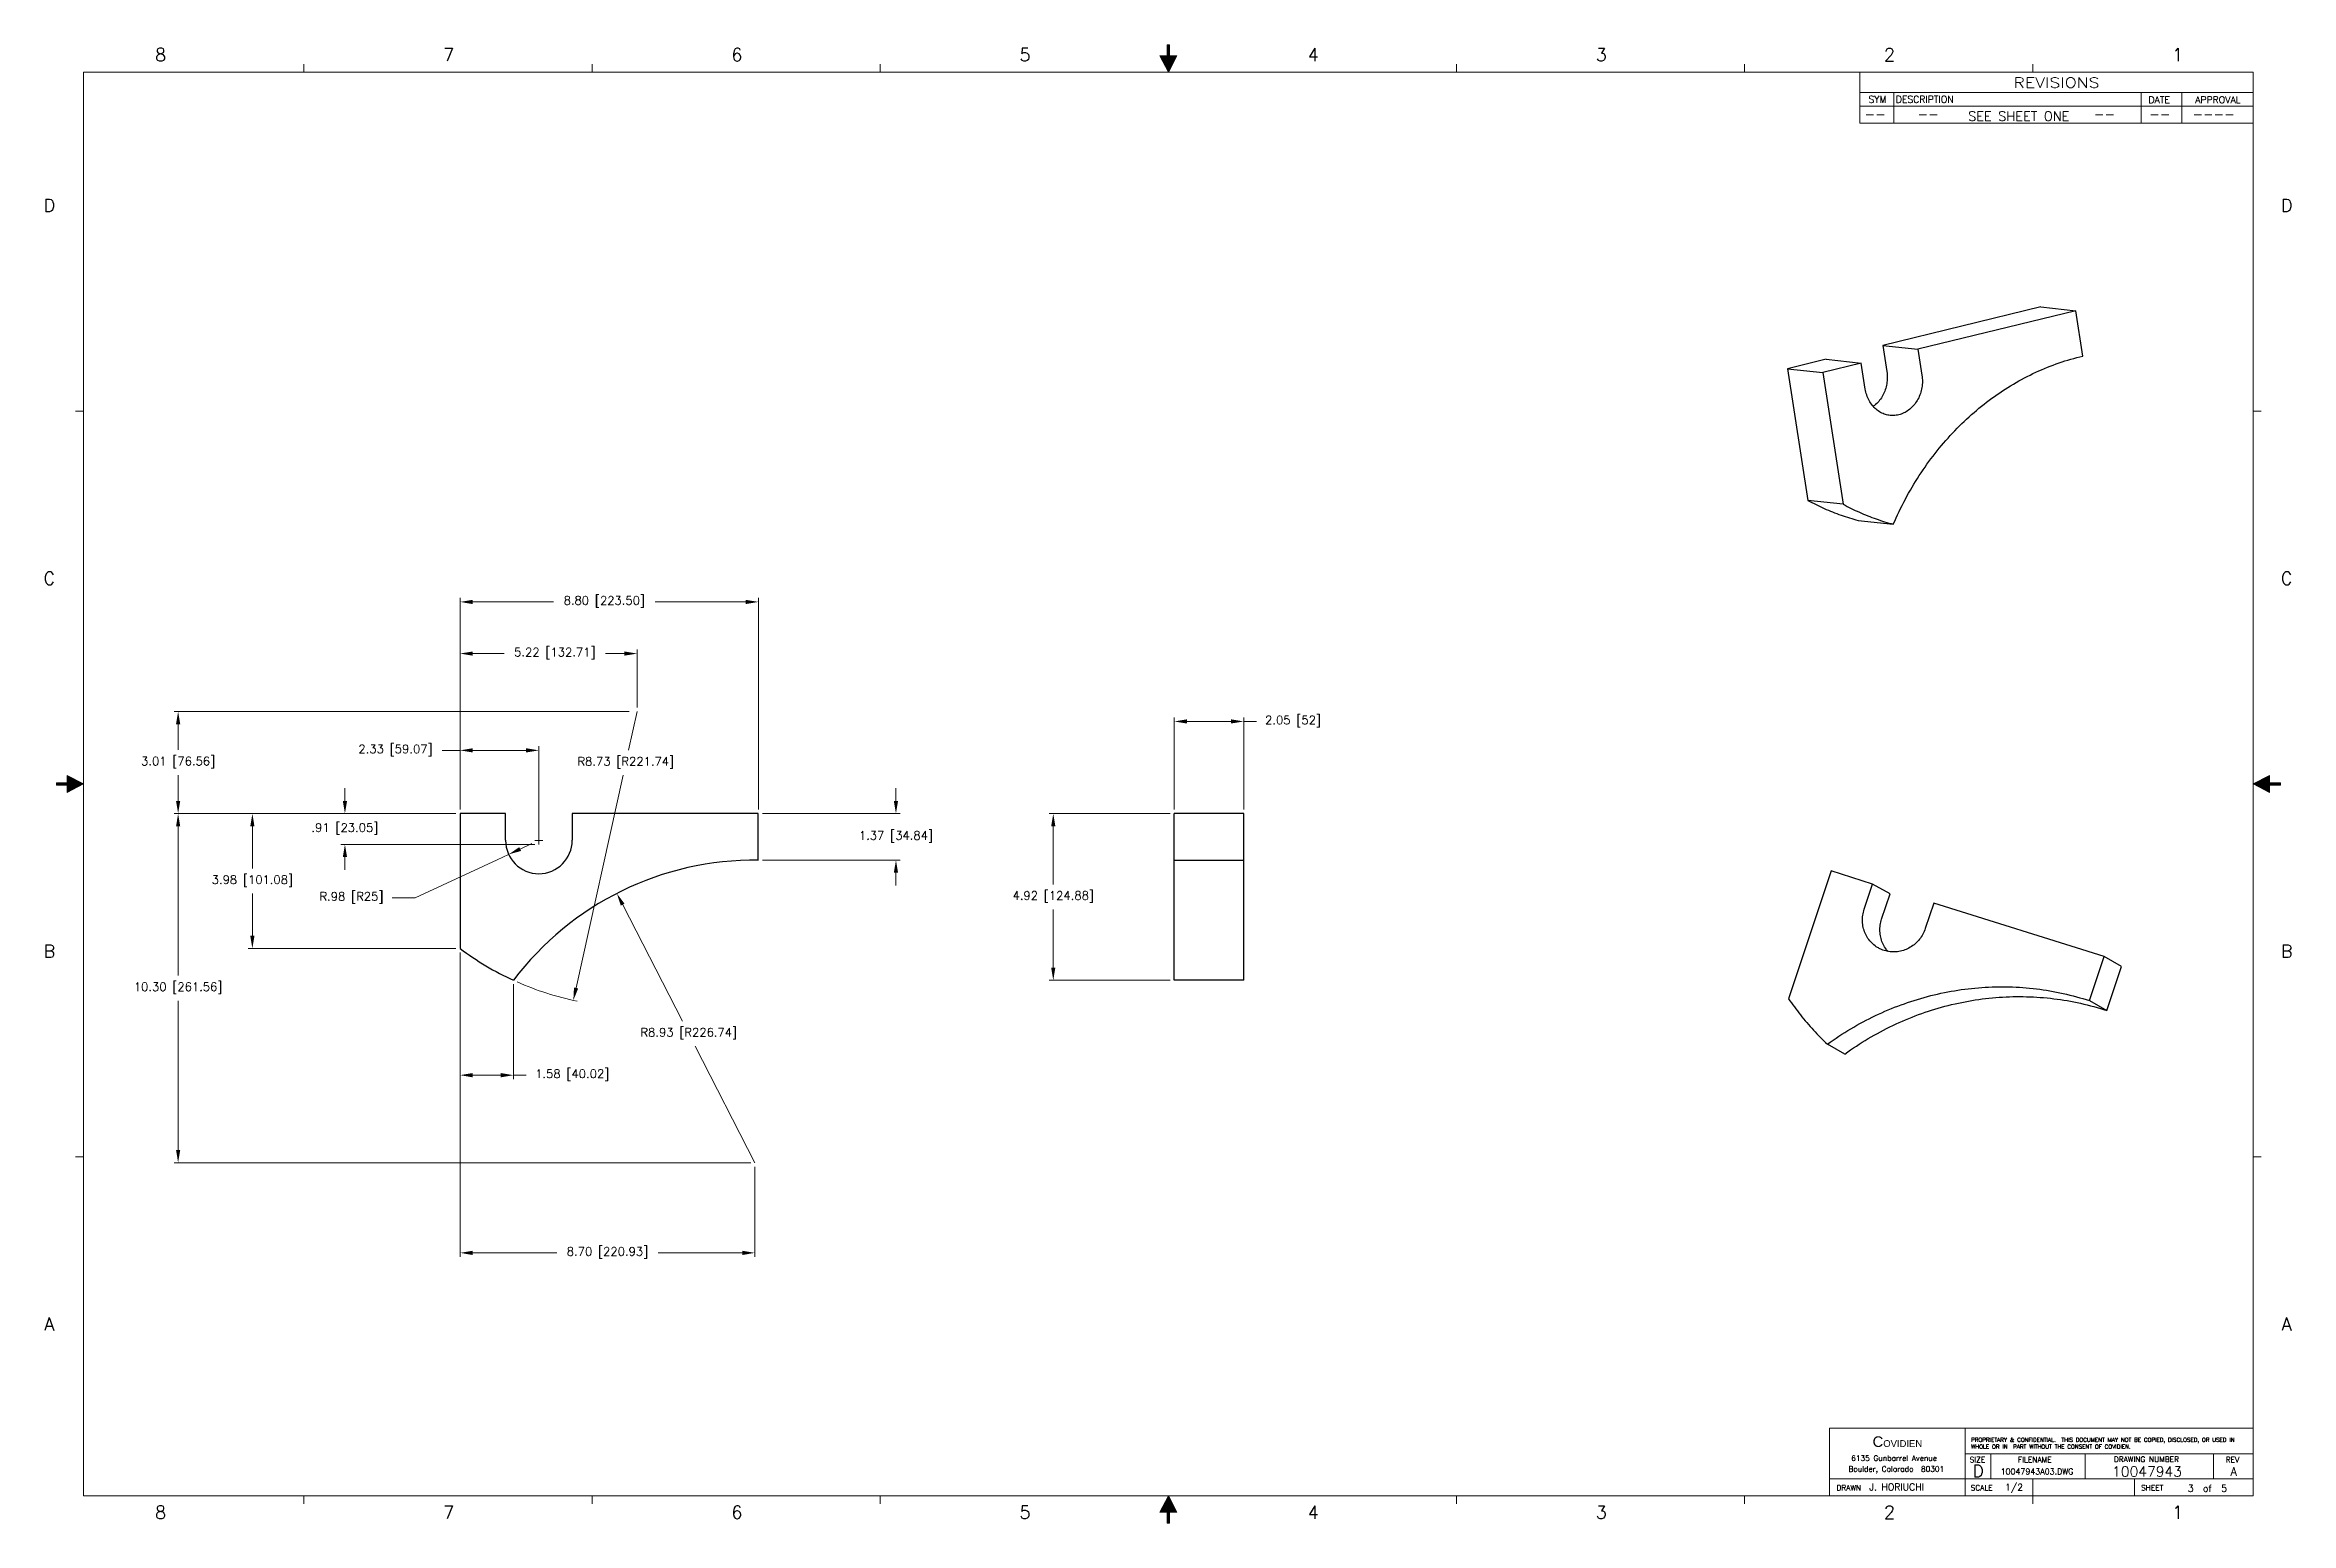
# Model space of a CAD drawing. Header units: inches. Extents: x -0.1 to 33.1, y 0.1 to 21.9.
import ezdxf
from ezdxf.enums import TextEntityAlignment as Align

# ---------------------------------------------------------------- set-up
doc = ezdxf.new("R2010")
doc.units = ezdxf.units.IN
doc.header["$LTSCALE"] = 1.87
doc.header["$MEASUREMENT"] = 0
doc.header["$PDMODE"] = 3
doc.header["$PDSIZE"] = 0.3125
doc.layers.get('0').update_dxf_attribs({"linetype": 'CONTINUOUS'})
doc.layers.get('Defpoints').update_dxf_attribs({"linetype": 'CONTINUOUS'})
for name, color, linetype in [('DIM', 7, 'CONTINUOUS'), ('DRAW', 7, 'CONTINUOUS'), ('OBJECT', 5, 'CONTINUOUS')]:
    doc.layers.add(name, color=color, linetype=linetype)
doc.styles.add('ROMANS', font='ROMANS.shx')
doc.styles.add('SIMPLEX', font='SIMPLEX')
doc.styles.get("Standard").update_dxf_attribs({"font": 'txt', "width": 0.8})
doc.styles.add('TB', font='SAS_____.PFB')
doc.dimstyles.get("Standard").update_dxf_attribs({"dimtxt": 0.15625, "dimasz": 0.1875, "dimexe": 0.18, "dimexo": 0.0625, "dimgap": 0.09, "dimtad": 0, "dimtih": 1, "dimtoh": 1, "dimzin": 4, "dimdsep": 46, "dimtxsty": 'Standard', "dimcen": 0.09, "dimadec": 0, "dimazin": 0, "dimtp": 0.01, "dimtm": 0.01, "dimtfac": 1, "dimtofl": 0, "dimtmove": 0, "dimatfit": 3, "dimfxl": 0, "dimtolj": 1, "dimtzin": 4, "dimarcsym": 0})

# ---------------------------------------------------------------- blocks, each defined once
blk = doc.blocks.new('PG-2')
at = {"layer": 'DIM', "style": 'ROMANS'}
for s, p in [('--', (-5.732, -0.691)), ('--', (-4.949, -0.69)), ('--', (-2.347, -0.69)), ('--', (-1.531, -0.69)), ('----', (-0.895, -0.689))]:
    blk.add_text(s, height=0.14, dxfattribs=at).set_placement(p)
blk.add_text('SEE SHEET ONE', height=0.14, dxfattribs=at).set_placement((-3.457, -0.72), align=Align.CENTER)
blk = doc.blocks.new('ANSI_D2')
at = {"layer": 'DIM', "lineweight": 0}
for p, q in [((26.7, 21.2), (32.5, 21.2)), ((26.7, 21.2), (32.5, 21.2)), ((26.7, 21), (32.5, 21)), ((26.7, 21), (32.5, 21)), ((27.2, 21.2), (27.2, 20.75)), ((27.2, 21.2), (27.2, 20.75)), ((30.85, 21.2), (30.85, 20.75)), ((30.85, 21.2), (30.85, 20.75)), ((31.45, 21.2), (31.45, 20.75)), ((31.45, 21.2), (31.45, 20.75))]:
    blk.add_line(p, q, dxfattribs=at)
at = {"layer": 'DRAW', "color": 5, "lineweight": 0}
for p, q in [((30.024, 1.12), (30.024, 0.75)), ((31.917, 1.12), (31.917, 0.75))]:
    blk.add_line(p, q, dxfattribs=at)
at = {"layer": 'OBJECT', "color": 5, "lineweight": 0}
for p, q in [((16.484, 21.902), (16.484, 21.741)), ((16.484, 21.902), (16.516, 21.902)), ((16.516, 21.902), (16.516, 21.741)), ((3.75, 21.5), (3.75, 21.62)), ((3.75, 21.5), (3.75, 21.62)), ((8, 21.5), (8, 21.62)), ((8, 21.5), (8, 21.62)), ((8, 21.5), (8, 21.62)), ((8, 21.5), (8, 21.62)), ((12.25, 21.5), (12.25, 21.62)), ((12.25, 21.5), (12.25, 21.62)), ((16.5, 21.5), (16.375, 21.741)), ((16.375, 21.741), (16.484, 21.741)), ((16.5, 21.806), (16.5, 21.5)), ((16.5, 21.5), (16.5, 21.806)), ((16.5, 21.5), (16.625, 21.741)), ((16.5, 21.62), (16.5, 21.5)), ((16.5, 21.62), (16.5, 21.5)), ((16.516, 21.741), (16.625, 21.741)), ((20.75, 21.5), (20.75, 21.62)), ((20.75, 21.5), (20.75, 21.62)), ((25, 21.5), (25, 21.62)), ((25, 21.5), (25, 21.62)), ((29.25, 21.5), (29.25, 21.62)), ((29.25, 21.5), (29.25, 21.62)), ((32.5, 21.5), (0.5, 21.5)), ((32.5, 21.5), (0.5, 21.5)), ((0.5, 21.5), (0.5, 0.5)), ((0.5, 21.5), (0.5, 0.5)), ((26.7, 21.5), (26.7, 20.75)), ((26.7, 21.5), (26.7, 20.75)), ((32.5, 0.5), (32.5, 21.5)), ((32.5, 0.5), (32.5, 21.5)), ((26.7, 20.75), (32.5, 20.75)), ((26.7, 20.75), (32.5, 20.75)), ((0.38, 16.5), (0.5, 16.5)), ((0.38, 16.5), (0.5, 16.5)), ((32.5, 16.5), (32.62, 16.5)), ((32.5, 16.5), (32.62, 16.5)), ((0.098, 11.016), (0.259, 11.016)), ((0.098, 11.016), (0.098, 10.984)), ((0.098, 10.984), (0.259, 10.984)), ((0.194, 11), (0.5, 11)), ((0.5, 11), (0.194, 11)), ((0.5, 11), (0.259, 11.125)), ((0.259, 11.125), (0.259, 11.016)), ((0.5, 11), (0.259, 10.875)), ((0.259, 10.984), (0.259, 10.875)), ((0.38, 11), (0.5, 11)), ((32.5, 11), (32.741, 11.125)), ((32.62, 11), (32.5, 11)), ((32.806, 11), (32.5, 11)), ((32.5, 11), (32.806, 11)), ((32.5, 11), (32.741, 10.875)), ((32.741, 11.125), (32.741, 11.016)), ((32.902, 11.016), (32.741, 11.016)), ((32.902, 10.984), (32.741, 10.984)), ((32.741, 10.984), (32.741, 10.875)), ((32.902, 11.016), (32.902, 10.984)), ((0.38, 5.5), (0.5, 5.5)), ((0.38, 5.5), (0.5, 5.5)), ((32.5, 5.5), (32.62, 5.5)), ((32.5, 5.5), (32.62, 5.5)), ((26.25, 1.5), (32.5, 1.5)), ((26.25, 1.5), (26.25, 0.5)), ((28.25, 1.5), (28.25, 0.5)), ((28.25, 1.12), (32.5, 1.12)), ((28.63, 1.12), (28.63, 0.75)), ((26.25, 0.75), (32.5, 0.75)), ((29.25, 0.75), (29.25, 0.5)), ((30.75, 0.75), (30.75, 0.5)), ((0.5, 0.5), (32.5, 0.5)), ((0.5, 0.5), (32.5, 0.5)), ((3.75, 0.38), (3.75, 0.5)), ((3.75, 0.38), (3.75, 0.5)), ((8, 0.38), (8, 0.5)), ((8, 0.38), (8, 0.5)), ((8, 0.38), (8, 0.5)), ((8, 0.38), (8, 0.5)), ((12.25, 0.38), (12.25, 0.5)), ((12.25, 0.38), (12.25, 0.5)), ((16.5, 0.5), (16.375, 0.259)), ((16.5, 0.38), (16.5, 0.5)), ((16.5, 0.194), (16.5, 0.5)), ((16.5, 0.5), (16.5, 0.194)), ((16.5, 0.5), (16.625, 0.259)), ((20.75, 0.38), (20.75, 0.5)), ((20.75, 0.38), (20.75, 0.5)), ((25, 0.38), (25, 0.5)), ((25, 0.38), (25, 0.5)), ((29.25, 0.38), (29.25, 0.5)), ((29.25, 0.38), (29.25, 0.5)), ((16.375, 0.259), (16.484, 0.259)), ((16.484, 0.098), (16.484, 0.259)), ((16.484, 0.098), (16.516, 0.098)), ((16.516, 0.098), (16.516, 0.259)), ((16.516, 0.259), (16.625, 0.259))]:
    blk.add_line(p, q, dxfattribs=at)
for points in [[(16.484, 21.902), (16.516, 21.902), (16.516, 21.741)], [(16.484, 21.902), (16.484, 21.741), (16.516, 21.741)], [(16.375, 21.741), (16.5, 21.5), (16.484, 21.741)], [(16.625, 21.741), (16.5, 21.5), (16.484, 21.741)], [(0.098, 11.016), (0.098, 10.984), (0.259, 10.984)], [(0.098, 11.016), (0.259, 11.016), (0.259, 10.984)], [(0.259, 11.125), (0.5, 11), (0.259, 11.016)], [(0.259, 10.875), (0.5, 11), (0.259, 11.016)], [(32.741, 11.125), (32.5, 11), (32.741, 11.016)], [(32.741, 10.875), (32.5, 11), (32.741, 11.016)], [(32.902, 11.016), (32.902, 10.984), (32.741, 10.984)], [(32.902, 11.016), (32.741, 11.016), (32.741, 10.984)], [(16.375, 0.259), (16.5, 0.5), (16.484, 0.259)], [(16.625, 0.259), (16.5, 0.5), (16.484, 0.259)], [(16.484, 0.098), (16.516, 0.098), (16.516, 0.259)], [(16.484, 0.098), (16.484, 0.259), (16.516, 0.259)]]:
    blk.add_solid(points, dxfattribs=at)
at = {"layer": 'OBJECT', "lineweight": 0}
blk.add_blockref('PG-2', (32.5, 21.5), dxfattribs=at)
at = {"layer": 'DIM', "lineweight": 0, "style": 'SIMPLEX', "width": 1.25}
blk.add_text('REVISIONS', height=0.15, dxfattribs=at).set_placement((29.6, 21.271), align=Align.CENTER)
blk.add_text('REVISIONS', height=0.15, dxfattribs=at).set_placement((29.6, 21.271), align=Align.CENTER)
at = {"layer": 'DIM', "lineweight": 0, "style": 'ROMANS'}
for s, height, p in [('SYM  DESCRIPTION ', 0.1, (26.826, 21.049)), ('DATE', 0.1, (30.956, 21.043)), ('APPROVAL', 0.1, (31.646, 21.043)), ('6135 Gunbarrel Avenue', 0.08, (26.571, 1.015)), ('Boulder, Colorado  80301', 0.08, (26.531, 0.856))]:
    blk.add_text(s, height=height, dxfattribs=at).set_placement(p)
at = {"layer": 'DIM', "color": 7, "lineweight": 0, "style": 'SIMPLEX'}
for s, p in [('SIZE', (28.319, 0.993)), ('FILENAME', (29.031, 0.993)), ('REV', (32.096, 0.993)), ('DRAWN', (26.354, 0.579)), ('SCALE', (28.334, 0.579)), ('SHEET', (30.847, 0.579))]:
    blk.add_text(s, height=0.08, dxfattribs=at).set_placement(p)
blk.add_text('DRAWING NUMBER', height=0.08, dxfattribs=at).set_placement((30.926, 0.999), align=Align.CENTER)
at = {"layer": 'DIM', "lineweight": 0, "insert": (26.887, 1.377), "char_height": 0.156, "width": 0.743, "attachment_point": 1, "style": 'TB'}
blk.add_mtext('C\\H0.1;OVIDIEN', dxfattribs=at)
at = {"layer": 'DIM', "color": 1, "lineweight": 0, "insert": (28.34, 1.356), "char_height": 0.06, "width": 4.22832, "attachment_point": 1, "style": 'SIMPLEX'}
blk.add_mtext('PROPRIETARY & CONFIDENTIAL.  THIS DOCUMENT MAY NOT BE COPIED, DISCLOSED, OR USED IN WHOLE OR IN  PART WITHOUT THE CONSENT OF COVIDIEN.', dxfattribs=at)
at = {"layer": 'DIM', "lineweight": 0, "style": 'ROMANS'}
blk.add_attdef('DRAWN_BY', (26.838, 0.58), '', height=0.1, dxfattribs=at)
for tag, height, p in [('SCALE', 0.1, (28.973, 0.619)), ('FILE_REF', 0.0852, (29.312, 0.859)), ('DWG-NO', 0.15, (30.935, 0.858)), ('SHT_NO', 0.1, (31.825, 0.611)), ('REV', 0.125, (32.214, 0.858))]:
    blk.add_attdef(tag, text='', height=height, dxfattribs=at).set_placement(p, align=Align.MIDDLE)
at = {"layer": 'OBJECT', "color": 5, "lineweight": 0, "style": 'SIMPLEX'}
for s, height, p in [('8', 0.19, (1.636, 21.662)), ('8', 0.19, (1.636, 21.662)), ('7', 0.19, (5.886, 21.662)), ('7', 0.19, (5.886, 21.662)), ('6', 0.19, (10.136, 21.662)), ('6', 0.19, (10.136, 21.662)), ('5', 0.19, (14.386, 21.662)), ('5', 0.19, (14.386, 21.662)), ('4', 0.19, (18.636, 21.662)), ('4', 0.19, (18.636, 21.662)), ('3', 0.19, (22.886, 21.662)), ('3', 0.19, (22.886, 21.662)), ('2', 0.19, (27.136, 21.662)), ('2', 0.19, (27.136, 21.662)), ('1', 0.19, (31.386, 21.662)), ('1', 0.19, (31.386, 21.662)), ('D', 0.19, (-0.006, 19.439)), ('D', 0.19, (-0.006, 19.439)), ('D', 0.19, (32.994, 19.439)), ('D', 0.19, (32.994, 19.439)), ('C', 0.19, (-0.006, 13.939)), ('C', 0.19, (-0.006, 13.939)), ('C', 0.19, (32.994, 13.939)), ('C', 0.19, (32.994, 13.939)), ('B', 0.19, (-0.006, 8.439)), ('B', 0.19, (-0.006, 8.439)), ('B', 0.19, (32.994, 8.439)), ('B', 0.19, (32.994, 8.439)), ('A', 0.19, (-0.006, 2.939)), ('A', 0.19, (-0.006, 2.939)), ('A', 0.19, (32.994, 2.939)), ('A', 0.19, (32.994, 2.939)), ('D', 0.18, (28.444, 0.775)), ('8', 0.19, (1.636, 0.162)), ('8', 0.19, (1.636, 0.162)), ('7', 0.19, (5.886, 0.162)), ('7', 0.19, (5.886, 0.162)), ('6', 0.19, (10.136, 0.162)), ('6', 0.19, (10.136, 0.162)), ('5', 0.19, (14.386, 0.162)), ('5', 0.19, (14.386, 0.162)), ('4', 0.19, (18.636, 0.162)), ('4', 0.19, (18.636, 0.162)), ('3', 0.19, (22.886, 0.162)), ('3', 0.19, (22.886, 0.162)), ('2', 0.19, (27.136, 0.162)), ('2', 0.19, (27.136, 0.162)), ('1', 0.19, (31.386, 0.162)), ('1', 0.19, (31.386, 0.162))]:
    blk.add_text(s, height=height, dxfattribs=at).set_placement(p, align=Align.CENTER)
blk = doc.blocks.new('*D2')
at = {"layer": 'Defpoints', "color": 0, "lineweight": 0}
for p in [(10.452, 13.686), (6.052, 10.563), (10.452, 10.563)]:
    blk.add_point(p, dxfattribs=at)
at = {"layer": 'DIM', "color": 0, "lineweight": 0}
for p, q in [((6.052, 10.623), (6.052, 13.746)), ((6.24, 13.686), (7.432, 13.686)), ((10.264, 13.686), (8.928, 13.686)), ((10.452, 10.623), (10.452, 13.746))]:
    blk.add_line(p, q, dxfattribs=at)
for points in [[(6.24, 13.717), (6.24, 13.654), (6.052, 13.686)], [(10.264, 13.717), (10.264, 13.654), (10.452, 13.686)]]:
    blk.add_solid(points, dxfattribs=at)
at = {"layer": 'DIM', "color": 0, "lineweight": 0, "insert": (8.18, 13.686), "char_height": 0.125, "attachment_point": 5, "style": 'ROMANS'}
blk.add_mtext('\\A1;8.80 [223.50]', dxfattribs=at)
blk = doc.blocks.new('*D3')
at = {"layer": 'Defpoints', "color": 0, "lineweight": 0}
for p in [(6.769, 9.962), (7.215, 10.169)]:
    blk.add_point(p, dxfattribs=at)
at = {"layer": 'DIM', "color": 0, "lineweight": 0}
for p, q in [((6.769, 9.962), (6.599, 9.883)), ((6.939, 10.041), (7.109, 10.12)), ((7.155, 10.169), (7.275, 10.169)), ((7.215, 10.109), (7.215, 10.229)), ((5.389, 9.321), (6.599, 9.883)), ((5.053, 9.321), (5.389, 9.321))]:
    blk.add_line(p, q, dxfattribs=at)
blk.add_solid([(6.926, 10.069), (6.952, 10.012), (6.769, 9.962)], dxfattribs=at)
at = {"layer": 'DIM', "color": 0, "lineweight": 0, "insert": (4.451, 9.321), "char_height": 0.125, "attachment_point": 5, "style": 'ROMANS'}
blk.add_mtext('\\A1;R.98 [R25]', dxfattribs=at)
blk = doc.blocks.new('*D4')
at = {"layer": 'Defpoints', "color": 0, "lineweight": 0}
for p in [(8.365, 9.386), (10.401, 5.414)]:
    blk.add_point(p, dxfattribs=at)
at = {"layer": 'DIM', "color": 0, "lineweight": 0}
for p, q in [((8.451, 9.219), (9.331, 7.502)), ((10.401, 5.414), (9.521, 7.131))]:
    blk.add_line(p, q, dxfattribs=at)
blk.add_solid([(8.479, 9.233), (8.423, 9.205), (8.365, 9.386)], dxfattribs=at)
at = {"layer": 'DIM', "color": 0, "lineweight": 0, "insert": (9.426, 7.317), "char_height": 0.125, "attachment_point": 5, "style": 'ROMANS'}
blk.add_mtext('\\A1;R8.93 [R226.74]', dxfattribs=at)
blk = doc.blocks.new('*D5')
at = {"layer": 'Defpoints', "color": 0, "lineweight": 0}
for p in [(8.665, 12.07), (7.723, 7.808)]:
    blk.add_point(p, dxfattribs=at)
at = {"layer": 'DIM', "color": 0, "lineweight": 0}
for p, q in [((8.665, 12.07), (8.538, 11.498)), ((7.763, 7.991), (8.457, 11.128))]:
    blk.add_line(p, q, dxfattribs=at)
blk.add_arc((8.665, 12.07), 4.365, 246.0784, 258.3291, dxfattribs=at)
blk.add_solid([(7.733, 7.998), (7.794, 7.984), (7.723, 7.808)], dxfattribs=at)
at = {"layer": 'DIM', "color": 0, "lineweight": 0, "insert": (8.497, 11.313), "char_height": 0.125, "attachment_point": 5, "style": 'ROMANS'}
blk.add_mtext('\\A1;R8.73 [R221.74]', dxfattribs=at)
blk = doc.blocks.new('*D6')
at = {"layer": 'Defpoints', "color": 0, "lineweight": 0}
for p in [(10.452, 10.563), (10.452, 9.877), (12.482, 9.877)]:
    blk.add_point(p, dxfattribs=at)
at = {"layer": 'DIM', "color": 0, "lineweight": 0}
for p, q in [((12.482, 10.75), (12.482, 10.938)), ((10.512, 10.563), (12.542, 10.563)), ((10.512, 9.877), (12.542, 9.877)), ((12.482, 9.69), (12.482, 9.502))]:
    blk.add_line(p, q, dxfattribs=at)
for points in [[(12.45, 10.75), (12.513, 10.75), (12.482, 10.563)], [(12.45, 9.69), (12.513, 9.69), (12.482, 9.877)]]:
    blk.add_solid(points, dxfattribs=at)
at = {"layer": 'DIM', "color": 0, "lineweight": 0, "insert": (12.482, 10.22), "char_height": 0.125, "attachment_point": 5, "style": 'ROMANS'}
blk.add_mtext('\\A1;1.37 [34.84]', dxfattribs=at)
blk = doc.blocks.new('*D7')
at = {"layer": 'Defpoints', "color": 0, "lineweight": 0}
for p in [(6.052, 10.563), (1.894, 5.414), (10.401, 5.414)]:
    blk.add_point(p, dxfattribs=at)
at = {"layer": 'DIM', "color": 0, "lineweight": 0}
for p, q in [((5.992, 10.563), (1.834, 10.563)), ((1.894, 10.375), (1.894, 8.174)), ((1.894, 5.602), (1.894, 7.803)), ((10.341, 5.414), (1.834, 5.414))]:
    blk.add_line(p, q, dxfattribs=at)
for points in [[(1.863, 10.375), (1.925, 10.375), (1.894, 10.563)], [(1.863, 5.602), (1.925, 5.602), (1.894, 5.414)]]:
    blk.add_solid(points, dxfattribs=at)
at = {"layer": 'DIM', "color": 0, "lineweight": 0, "insert": (1.894, 7.988), "char_height": 0.125, "attachment_point": 5, "style": 'ROMANS'}
blk.add_mtext('\\A1;10.30 [261.56]', dxfattribs=at)
blk = doc.blocks.new('*D8')
at = {"layer": 'Defpoints', "color": 0, "lineweight": 0}
for p in [(6.052, 10.563), (4.354, 10.109), (7.215, 10.109)]:
    blk.add_point(p, dxfattribs=at)
at = {"layer": 'DIM', "color": 0, "lineweight": 0}
for p, q in [((4.354, 10.75), (4.354, 10.938)), ((5.992, 10.563), (4.294, 10.563)), ((7.155, 10.109), (4.294, 10.109)), ((4.354, 9.922), (4.354, 9.734))]:
    blk.add_line(p, q, dxfattribs=at)
for points in [[(4.323, 10.75), (4.386, 10.75), (4.354, 10.563)], [(4.323, 9.922), (4.386, 9.922), (4.354, 10.109)]]:
    blk.add_solid(points, dxfattribs=at)
at = {"layer": 'DIM', "color": 0, "lineweight": 0, "insert": (4.354, 10.336), "char_height": 0.125, "attachment_point": 5, "style": 'ROMANS'}
blk.add_mtext('\\A1;.91 [23.05]', dxfattribs=at)
blk = doc.blocks.new('*D9')
at = {"layer": 'Defpoints', "color": 0, "lineweight": 0}
for p in [(1.894, 12.07), (8.605, 12.07), (6.052, 10.563)]:
    blk.add_point(p, dxfattribs=at)
at = {"layer": 'DIM', "color": 0, "lineweight": 0}
for p, q in [((8.545, 12.07), (1.834, 12.07)), ((1.894, 11.882), (1.894, 11.502)), ((1.894, 10.75), (1.894, 11.131)), ((5.992, 10.563), (1.834, 10.563))]:
    blk.add_line(p, q, dxfattribs=at)
for points in [[(1.863, 11.882), (1.925, 11.882), (1.894, 12.07)], [(1.863, 10.75), (1.925, 10.75), (1.894, 10.563)]]:
    blk.add_solid(points, dxfattribs=at)
at = {"layer": 'DIM', "color": 0, "lineweight": 0, "insert": (1.894, 11.316), "char_height": 0.125, "attachment_point": 5, "style": 'ROMANS'}
blk.add_mtext('\\A1;3.01 [76.56]', dxfattribs=at)
blk = doc.blocks.new('*D10')
at = {"layer": 'Defpoints', "color": 0, "lineweight": 0}
for p in [(7.215, 11.496), (6.052, 10.563), (7.215, 10.169)]:
    blk.add_point(p, dxfattribs=at)
at = {"layer": 'DIM', "color": 0, "lineweight": 0}
for p, q in [((6.052, 11.496), (5.789, 11.496)), ((6.052, 10.623), (6.052, 11.556)), ((7.027, 11.496), (6.24, 11.496)), ((7.215, 10.229), (7.215, 11.556))]:
    blk.add_line(p, q, dxfattribs=at)
for points in [[(6.24, 11.527), (6.24, 11.465), (6.052, 11.496)], [(7.027, 11.527), (7.027, 11.465), (7.215, 11.496)]]:
    blk.add_solid(points, dxfattribs=at)
at = {"layer": 'DIM', "color": 0, "lineweight": 0, "insert": (5.1, 11.496), "char_height": 0.125, "attachment_point": 5, "style": 'ROMANS'}
blk.add_mtext('\\A1;2.33 [59.07]', dxfattribs=at)
blk = doc.blocks.new('*D11')
at = {"layer": 'Defpoints', "color": 0, "lineweight": 0}
for p in [(8.665, 12.924), (8.665, 12.07), (6.052, 10.563)]:
    blk.add_point(p, dxfattribs=at)
at = {"layer": 'DIM', "color": 0, "lineweight": 0}
for p, q in [((6.052, 10.623), (6.052, 12.984)), ((6.24, 12.924), (6.702, 12.924)), ((8.477, 12.924), (8.197, 12.924)), ((8.665, 12.13), (8.665, 12.984))]:
    blk.add_line(p, q, dxfattribs=at)
for points in [[(6.24, 12.955), (6.24, 12.893), (6.052, 12.924)], [(8.477, 12.955), (8.477, 12.893), (8.665, 12.924)]]:
    blk.add_solid(points, dxfattribs=at)
at = {"layer": 'DIM', "color": 0, "lineweight": 0, "insert": (7.45, 12.924), "char_height": 0.125, "attachment_point": 5, "style": 'ROMANS'}
blk.add_mtext('\\A1;5.22 [132.71]', dxfattribs=at)
blk = doc.blocks.new('*D12')
at = {"layer": 'Defpoints', "color": 0, "lineweight": 0}
for p in [(6.052, 10.563), (2.989, 8.573), (6.052, 8.573)]:
    blk.add_point(p, dxfattribs=at)
at = {"layer": 'DIM', "color": 0, "lineweight": 0}
for p, q in [((5.992, 10.563), (2.929, 10.563)), ((2.989, 10.375), (2.989, 9.753)), ((2.989, 8.761), (2.989, 9.383)), ((5.992, 8.573), (2.929, 8.573))]:
    blk.add_line(p, q, dxfattribs=at)
for points in [[(2.958, 10.375), (3.02, 10.375), (2.989, 10.563)], [(2.958, 8.761), (3.02, 8.761), (2.989, 8.573)]]:
    blk.add_solid(points, dxfattribs=at)
at = {"layer": 'DIM', "color": 0, "lineweight": 0, "insert": (2.989, 9.568), "char_height": 0.125, "attachment_point": 5, "style": 'ROMANS'}
blk.add_mtext('\\A1;3.98 [101.08]', dxfattribs=at)
blk = doc.blocks.new('*D13')
at = {"layer": 'Defpoints', "color": 0, "lineweight": 0}
for p in [(6.052, 8.573), (6.84, 8.105), (6.84, 6.705)]:
    blk.add_point(p, dxfattribs=at)
at = {"layer": 'DIM', "color": 0, "lineweight": 0}
for p, q in [((6.052, 8.513), (6.052, 6.645)), ((6.84, 8.045), (6.84, 6.645)), ((6.24, 6.705), (6.653, 6.705)), ((6.84, 6.705), (7.028, 6.705))]:
    blk.add_line(p, q, dxfattribs=at)
for points in [[(6.24, 6.736), (6.24, 6.673), (6.052, 6.705)], [(6.653, 6.736), (6.653, 6.673), (6.84, 6.705)]]:
    blk.add_solid(points, dxfattribs=at)
at = {"layer": 'DIM', "color": 0, "lineweight": 0, "insert": (7.707, 6.705), "char_height": 0.125, "attachment_point": 5, "style": 'ROMANS'}
blk.add_mtext('\\A1;1.58 [40.02]', dxfattribs=at)
blk = doc.blocks.new('*D14')
at = {"layer": 'Defpoints', "color": 0, "lineweight": 0}
for p in [(16.587, 10.563), (14.802, 8.105), (16.587, 8.105)]:
    blk.add_point(p, dxfattribs=at)
at = {"layer": 'DIM', "color": 0, "lineweight": 0}
for p, q in [((16.527, 10.563), (14.742, 10.563)), ((14.802, 10.375), (14.802, 9.519)), ((14.802, 8.292), (14.802, 9.148)), ((16.527, 8.105), (14.742, 8.105))]:
    blk.add_line(p, q, dxfattribs=at)
for points in [[(14.771, 10.375), (14.833, 10.375), (14.802, 10.563)], [(14.771, 8.292), (14.833, 8.292), (14.802, 8.105)]]:
    blk.add_solid(points, dxfattribs=at)
at = {"layer": 'DIM', "color": 0, "lineweight": 0, "insert": (14.802, 9.334), "char_height": 0.125, "attachment_point": 5, "style": 'ROMANS'}
blk.add_mtext('\\A1;4.92 [124.88]', dxfattribs=at)
blk = doc.blocks.new('*D15')
at = {"layer": 'Defpoints', "color": 0, "lineweight": 0}
for p in [(17.611, 11.923), (16.587, 10.563), (17.611, 10.563)]:
    blk.add_point(p, dxfattribs=at)
at = {"layer": 'DIM', "color": 0, "lineweight": 0}
for p, q in [((16.587, 10.623), (16.587, 11.983)), ((17.611, 10.623), (17.611, 11.983)), ((16.775, 11.923), (17.423, 11.923)), ((17.611, 11.923), (17.798, 11.923))]:
    blk.add_line(p, q, dxfattribs=at)
for points in [[(16.775, 11.954), (16.775, 11.892), (16.587, 11.923)], [(17.423, 11.954), (17.423, 11.892), (17.611, 11.923)]]:
    blk.add_solid(points, dxfattribs=at)
at = {"layer": 'DIM', "color": 0, "lineweight": 0, "insert": (18.338, 11.923), "char_height": 0.125, "attachment_point": 5, "style": 'ROMANS'}
blk.add_mtext('\\A1;2.05 [52]', dxfattribs=at)
blk = doc.blocks.new('*D16')
at = {"layer": 'Defpoints', "color": 0, "lineweight": 0}
for p in [(6.052, 8.573), (10.401, 5.414), (10.401, 4.084)]:
    blk.add_point(p, dxfattribs=at)
at = {"layer": 'DIM', "color": 0, "lineweight": 0}
for p, q in [((6.052, 8.513), (6.052, 4.024)), ((10.401, 5.354), (10.401, 4.024)), ((6.24, 4.084), (7.479, 4.084)), ((10.214, 4.084), (8.975, 4.084))]:
    blk.add_line(p, q, dxfattribs=at)
for points in [[(6.24, 4.115), (6.24, 4.052), (6.052, 4.084)], [(10.214, 4.115), (10.214, 4.052), (10.401, 4.084)]]:
    blk.add_solid(points, dxfattribs=at)
at = {"layer": 'DIM', "color": 0, "lineweight": 0, "insert": (8.227, 4.084), "char_height": 0.125, "attachment_point": 5, "style": 'ROMANS'}
blk.add_mtext('\\A1;8.70 [220.93]', dxfattribs=at)

msp = doc.modelspace()

# ---------------------------------------------------------------- linework, layer by layer
at = {"layer": 'DRAW', "linetype": 'Continuous'}
for p, q in [((29.3673, 18.038), (27.0372, 17.4694)), ((29.8856, 17.9818), (27.5555, 17.4131)), ((29.3673, 18.038), (29.8856, 17.9818)), ((29.9895, 17.312), (29.8856, 17.9818)), ((26.2017, 17.2655), (25.6324, 17.1265)), ((26.2017, 17.2655), (26.72, 17.2092)), ((27.0372, 17.4694), (27.0969, 17.0848)), ((27.0372, 17.4694), (27.5555, 17.4131)), ((27.5555, 17.4131), (27.6152, 17.0286)), ((25.6324, 17.1265), (25.934, 15.183)), ((25.6324, 17.1265), (26.1507, 17.0703)), ((26.72, 17.2092), (26.1507, 17.0703)), ((26.1507, 17.0703), (26.4523, 15.1268)), ((26.7797, 16.8247), (26.72, 17.2092)), ((26.4523, 15.1268), (25.934, 15.183)), ((26.6738, 14.8887), (27.1921, 14.8324)), ((6.0522, 10.5628), (6.0522, 8.5731)), ((6.7229, 10.5628), (6.0522, 10.5628)), ((6.7229, 10.1691), (6.7229, 10.5628)), ((7.7071, 10.5628), (7.7071, 10.1691)), ((10.4518, 10.5628), (7.7071, 10.5628)), ((10.4518, 9.8771), (10.4518, 10.5628)), ((16.5874, 8.1046), (16.5874, 10.5628)), ((17.611, 10.5628), (16.5874, 10.5628)), ((17.611, 8.1046), (17.611, 10.5628)), ((16.5874, 9.8771), (17.611, 9.8771)), ((26.2736, 9.7169), (25.6473, 7.8317)), ((26.8875, 9.5243), (26.2736, 9.7169)), ((26.7636, 9.1513), (26.8875, 9.5243)), ((27.1444, 9.3799), (26.8875, 9.5243)), ((27.0205, 9.0069), (27.1444, 9.3799)), ((27.7885, 9.2417), (27.6645, 8.8687)), ((30.3009, 8.4537), (27.7885, 9.2417)), ((30.0851, 7.804), (30.3009, 8.4537)), ((30.5578, 8.3092), (30.3009, 8.4537)), ((30.342, 7.6595), (30.5578, 8.3092)), ((17.611, 8.1046), (16.5874, 8.1046)), ((30.0851, 7.804), (30.342, 7.6595)), ((26.4779, 7.0172), (26.221, 7.1616))]:
    msp.add_line(p, q, dxfattribs=at)
for centre, radius, start, end in [((7.215, 10.1691), 0.4921, 180, 360), ((10.4013, 5.414), 4.4634, 89.351, 142.92795), ((8.6647, 12.0699), 4.3649, 233.23707, 245.29085)]:
    msp.add_arc(centre, radius, start, end, dxfattribs=at)
for points, start_tangent, end_tangent in [([(27.1921, 14.8324), (27.37, 15.201), (27.5763, 15.5499), (27.8092, 15.8759), (28.0667, 16.1764), (28.3465, 16.4485), (28.6462, 16.6901), (28.9632, 16.8989), (29.2947, 17.0731), (29.6378, 17.2112), (29.9895, 17.312)], (0.3967201, 0.9179396), (0.9744371, 0.2246606)), ([(27.0969, 17.0848), (27.1035, 16.9948), (27.0957, 16.9043), (27.0736, 16.8165), (27.0381, 16.7344), (26.9904, 16.6607), (26.9321, 16.598), (26.8975, 16.5699)], (0.1533591, -0.9881705), (-0.8069206, -0.5906599)), ([(27.6152, 17.0286), (27.6218, 16.9386), (27.6139, 16.848), (27.5919, 16.7602), (27.5564, 16.6781), (27.5087, 16.6044), (27.4504, 16.5418), (27.3835, 16.4922), (27.3102, 16.4574), (27.2331, 16.4386), (27.1548, 16.4364), (27.1444, 16.4374)], (0.1533591, -0.9881705), (-0.9941624, 0.1078939)), ([(27.1444, 16.4374), (27.0779, 16.4509), (27.0051, 16.4816), (26.9389, 16.5275), (26.8815, 16.587), (26.8348, 16.658), (26.8004, 16.7382), (26.7797, 16.8247)], (-0.9941624, 0.1078939), (-0.1533591, 0.9881705)), ([(25.934, 15.183), (26.1739, 15.0647), (26.421, 14.9664), (26.6738, 14.8887)], (0.8787677, -0.4772497), (0.966942, -0.2549966)), ([(26.4523, 15.1268), (26.6922, 15.0085), (26.9393, 14.9102), (27.1921, 14.8324)], (0.8787677, -0.4772497), (0.966942, -0.2549966)), ([(26.9728, 8.581), (26.9417, 8.6003), (26.8745, 8.6557), (26.8189, 8.7232), (26.7767, 8.8004), (26.7495, 8.8848), (26.738, 8.9735), (26.7428, 9.0634), (26.7636, 9.1513)], (-0.871678, 0.4900791), (0.3152951, 0.9489937)), ([(27.1137, 8.53), (27.0758, 8.5787), (27.0336, 8.656), (27.0064, 8.7404), (26.9949, 8.829), (26.9997, 8.9189), (27.0205, 9.0069)], (-0.66568, 0.7462373), (0.3152951, 0.9489937)), ([(27.6645, 8.8687), (27.6284, 8.7855), (27.5781, 8.7098), (27.5155, 8.6444), (27.4426, 8.5915), (27.3618, 8.5528), (27.2761, 8.5296), (27.1883, 8.5229), (27.1013, 8.5327), (27.0182, 8.5588), (26.9728, 8.581)], (-0.3152951, -0.9489937), (-0.871678, 0.4900791)), ([(26.221, 7.1616), (26.5662, 7.389), (26.9294, 7.5831), (27.3076, 7.7423), (27.6973, 7.8652), (28.0952, 7.9508), (28.4979, 7.9983), (28.9017, 8.0073), (29.3031, 7.9776), (29.6988, 7.9097), (30.0851, 7.804)], (0.8092675, 0.5874404), (0.9505699, -0.3105106)), ([(25.6473, 7.8317), (25.8225, 7.5942), (26.0142, 7.3704), (26.221, 7.1616)], (0.5643796, -0.8255154), (0.7292066, -0.6842936)), ([(26.4779, 7.0172), (26.8231, 7.2445), (27.1863, 7.4386), (27.5645, 7.5979), (27.9542, 7.7208), (28.3521, 7.8064), (28.7548, 7.8539), (29.1586, 7.8628), (29.5601, 7.8332), (29.9557, 7.7652), (30.342, 7.6595)], (0.8092675, 0.5874404), (0.9505699, -0.3105106))]:
    msp.add_spline(points, degree=3, dxfattribs=dict(at, start_tangent=start_tangent, end_tangent=end_tangent))

# ---------------------------------------------------------------- block references
at = {"lineweight": 0}
msp.add_blockref('ANSI_D2', (0, 0), dxfattribs=at).add_auto_attribs({'DRAWN_BY': 'J. HORIUCHI', 'SCALE': '1/2', 'SHT_NO': '3  of  5', 'FILE_REF': '10047943A03.DWG', 'DWG-NO': '10047943', 'REV': 'A'})

# ---------------------------------------------------------------- dimensions: what is measured, and where the dimension line sits
at = {"layer": 'DIM', "lineweight": 0}
for base, p1, p2, picture, middle in [((10.4518, 13.6857), (6.0522, 10.5628), (10.4518, 10.5628), '*D2', (8.1799, 13.6857)), ((8.66467, 12.92413), (6.05224, 10.56283), (8.66467, 12.0699), '*D11', (7.44967, 12.92413)), ((7.215, 11.4962), (6.0522, 10.5628), (7.215, 10.1691), '*D10', (5.1004, 11.4962))]:
    dim = msp.add_linear_dim(base=base, p1=p1, p2=p2, dimstyle='Standard', override={"dimtxt": 0.125, "dimexe": 0.06, "dimexo": 0.06, "dimlfac": 2, "dimdsep": 0, "dimtxsty": 'ROMANS', "dimcen": 0.06, "dimazin": 1, "dimtp": 0, "dimtm": 0, "dimtzin": 0, "dimlwd": 0, "dimlwe": 0}, dxfattribs=at)
    dim.commit()
    dim.dimension.update_dxf_attribs({"geometry": picture, "text_midpoint": middle, "dimtype": 160})
for base, p1, p2, picture, middle in [((1.8939, 12.0699), (6.0522, 10.5628), (8.6047, 12.0699), '*D9', (1.8939, 11.3164)), ((4.3543, 10.1091), (6.0522, 10.5628), (7.215, 10.1091), '*D8', (4.3543, 10.336)), ((1.8939, 5.414), (6.0522, 10.5628), (10.4013, 5.414), '*D7', (1.8939, 7.9884)), ((2.9892, 8.5731), (6.0522, 10.5628), (6.0522, 8.5731), '*D12', (2.9892, 9.568)), ((14.802, 8.1046), (16.5874, 10.5628), (16.5874, 8.1046), '*D14', (14.802, 9.3337))]:
    dim = msp.add_linear_dim(base=base, p1=p1, p2=p2, angle=90, dimstyle='Standard', override={"dimtxt": 0.125, "dimexe": 0.06, "dimexo": 0.06, "dimlfac": 2, "dimdsep": 0, "dimtxsty": 'ROMANS', "dimcen": 0.06, "dimazin": 1, "dimtp": 0, "dimtm": 0, "dimtzin": 0, "dimlwd": 0, "dimlwe": 0}, dxfattribs=at)
    dim.commit()
    dim.dimension.update_dxf_attribs({"geometry": picture, "text_midpoint": middle})
for center, mpoint, override, picture, middle in [((8.6647, 12.0699), (7.723, 7.8078), {"dimtxt": 0.125, "dimexe": 0.06, "dimexo": 0.06, "dimlfac": 2, "dimdsep": 0, "dimtxsty": 'ROMANS', "dimcen": 0.06, "dimazin": 1, "dimtp": 0, "dimtm": 0, "dimtofl": 1, "dimtmove": 2, "dimtzin": 0, "dimlwd": 0, "dimlwe": 0}, '*D5', (8.4975, 11.313)), ((7.215, 10.1691), (6.7687, 9.9618), {"dimtxt": 0.125, "dimexe": 0.06, "dimexo": 0.06, "dimlfac": 2, "dimdsep": 0, "dimtxsty": 'ROMANS', "dimcen": 0.06, "dimazin": 1, "dimtp": 0, "dimtm": 0, "dimtzin": 0, "dimlwd": 0, "dimlwe": 0}, '*D3', (4.4509, 9.3209)), ((10.4013, 5.414), (8.3652, 9.3859), {"dimtxt": 0.125, "dimexe": 0.06, "dimexo": 0.06, "dimlfac": 2, "dimdsep": 0, "dimtxsty": 'ROMANS', "dimcen": 0.06, "dimazin": 1, "dimtp": 0, "dimtm": 0, "dimtofl": 1, "dimtmove": 2, "dimtzin": 0, "dimlwd": 0, "dimlwe": 0}, '*D4', (9.426, 7.3165))]:
    dim = msp.add_radius_dim(center=center, mpoint=mpoint, dimstyle='Standard', override=override, dxfattribs=at)
    dim.commit()
    dim.dimension.update_dxf_attribs({"geometry": picture, "text_midpoint": middle, "dimtype": 164})
for base, p1, p2, picture, middle in [((17.611, 11.9232), (16.5874, 10.5628), (17.611, 10.5628), '*D15', (18.3379, 11.9232)), ((6.8401, 6.7047), (6.0522, 8.5731), (6.8401, 8.1046), '*D13', (7.7069, 6.7047)), ((10.4013, 4.0837), (6.0522, 8.5731), (10.4013, 5.414), '*D16', (8.2268, 4.0837))]:
    dim = msp.add_linear_dim(base=base, p1=p1, p2=p2, dimstyle='Standard', override={"dimtxt": 0.125, "dimexe": 0.06, "dimexo": 0.06, "dimlfac": 2, "dimdsep": 0, "dimtxsty": 'ROMANS', "dimcen": 0.06, "dimazin": 1, "dimtp": 0, "dimtm": 0, "dimtzin": 0, "dimlwd": 0, "dimlwe": 0}, dxfattribs=at)
    dim.commit()
    dim.dimension.update_dxf_attribs({"geometry": picture, "text_midpoint": middle})
dim = msp.add_linear_dim(base=(12.4816, 9.8771), p1=(10.4518, 10.5628), p2=(10.4518, 9.8771), angle=90, dimstyle='Standard', override={"dimtxt": 0.125, "dimexe": 0.06, "dimexo": 0.06, "dimlfac": 2, "dimdsep": 0, "dimtxsty": 'ROMANS', "dimcen": 0.06, "dimazin": 1, "dimtp": 0, "dimtm": 0, "dimtzin": 0, "dimlwd": 0, "dimlwe": 0}, dxfattribs=at)
dim.commit()
dim.dimension.update_dxf_attribs({"geometry": '*D6', "text_midpoint": (12.4816, 10.22), "dimtype": 160})

doc.saveas('drawing.dxf')
